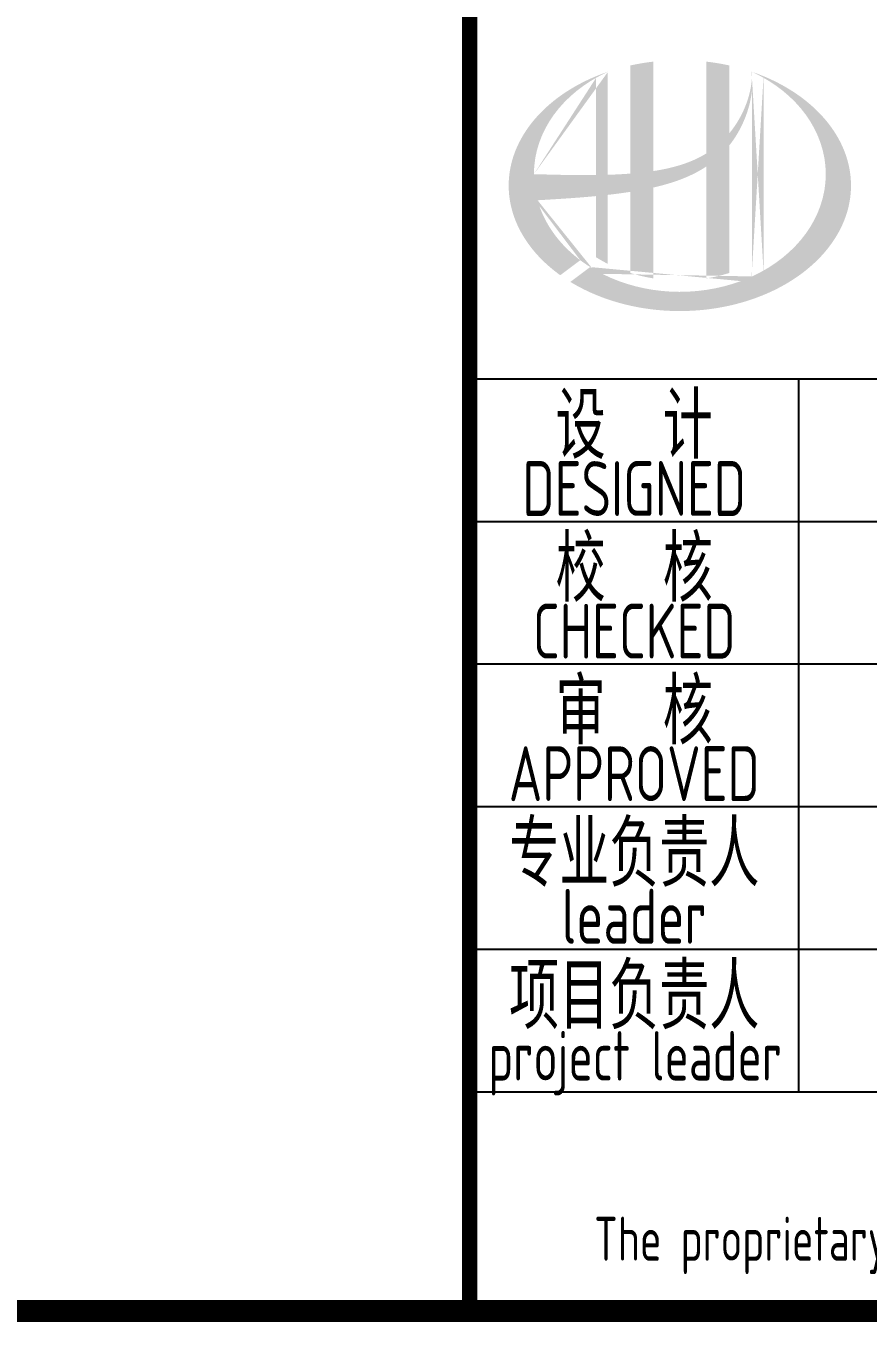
# Model space of a CAD drawing. Extents: x 6250600 to 6678662, y -692028 to -290561.
# Drawn here: x 6370097 to 6373935, y -419674 to -413765 of the extents above; entities that cross this region are included whole.
import ezdxf
from ezdxf.enums import TextEntityAlignment as Align

# ---------------------------------------------------------------- set-up
doc = ezdxf.new("R2010")
doc.units = 0
doc.header["$LTSCALE"] = 1000
doc.header["$MEASUREMENT"] = 0
doc.layers.get('0').update_dxf_attribs({"linetype": 'CONTINUOUS'})
doc.layers.add('PUB_TITLE', color=4, linetype='CONTINUOUS')
doc.styles.add('AHD', font='sceie.shx', dxfattribs={"width": 0.7, "bigfont": 'sceic.shx'})

msp = doc.modelspace()

# ---------------------------------------------------------------- hatches: boundary and pattern name
h = msp.add_hatch(color=256)
edge = h.paths.add_edge_path()
edge.add_spline(control_points=[(6372956.1, -414501.9), (6372962.2, -414500.5), (6372968.3, -414499.1), (6373017.4, -414487.2), (6373060, -414474.2), (6373134.9, -414443.1), (6373167.9, -414426.1), (6373198.7, -414405.5)], knot_values=[61.629012, 61.629012, 61.629012, 61.629012, 63.330431, 63.330431, 75.353634, 75.353634, 85.398649, 85.398649, 85.398649, 85.398649], degree=3, periodic=0)
edge.add_line((6373198.7, -414405.5), (6373198.7, -414915.8))
edge.add_spline(control_points=[(6373198.7, -414915.8), (6373215.9, -414913), (6373232.9, -414909.7), (6373267.7, -414901.6), (6373285.4, -414896.8), (6373302.7, -414891.3)], knot_values=[4.908456, 4.908456, 4.908456, 4.908456, 4.992821, 4.992821, 5.083034, 5.083034, 5.083034, 5.083034], degree=3, periodic=0)
edge.add_line((6373302.7, -414891.3), (6373302.7, -414309.9))
edge.add_spline(control_points=[(6373302.7, -414309.9), (6373311.4, -414299), (6373319.6, -414287.6), (6373345.7, -414248), (6373361.3, -414218), (6373390.6, -414145.2), (6373401.8, -414101.4), (6373406.5, -414056.1), (6373406.6, -414054.8), (6373406.7, -414053.5)], knot_values=[97.991744, 97.991744, 97.991744, 97.991744, 101.64219, 101.64219, 110.337975, 110.337975, 121.934322, 121.934322, 122.270691, 122.270691, 122.270691, 122.270691], degree=3, periodic=0)
edge.add_line((6373406.7, -414053.5), (6373406.7, -413983.1))
edge.add_spline(control_points=[(6373406.7, -413983.1), (6373406.7, -413990.8), (6373406.3, -413998.5), (6373405.7, -414006.1)], knot_values=[126.194075, 126.194075, 126.194075, 126.194075, 128.396762, 128.396762, 128.396762, 128.396762], degree=3, periodic=0)
edge.add_spline(control_points=[(6373405.7, -414006.1), (6373405.3, -414012.3), (6373404.6, -414018.6), (6373403.9, -414024.8)], knot_values=[124.417049, 124.417049, 124.417049, 124.417049, 126.194075, 126.194075, 126.194075, 126.194075], degree=3, periodic=0)
edge.add_spline(control_points=[(6373403.9, -414024.8), (6373402.7, -414033.9), (6373401.3, -414043), (6373399.5, -414052.1)], knot_values=[121.80529, 121.80529, 121.80529, 121.80529, 124.417049, 124.417049, 124.417049, 124.417049], degree=3, periodic=0)
edge.add_spline(control_points=[(6373399.5, -414052.1), (6373397.1, -414064.3), (6373394.1, -414076.4), (6373390.7, -414088.4)], knot_values=[118.31574, 118.31574, 118.31574, 118.31574, 121.80529, 121.80529, 121.80529, 121.80529], degree=3, periodic=0)
edge.add_spline(control_points=[(6373390.7, -414088.4), (6373387.2, -414100.5), (6373383.1, -414112.5), (6373378.6, -414124.4)], knot_values=[114.795988, 114.795988, 114.795988, 114.795988, 118.31574, 118.31574, 118.31574, 118.31574], degree=3, periodic=0)
edge.add_spline(control_points=[(6373378.6, -414124.4), (6373374.1, -414136.1), (6373369.1, -414147.6), (6373363.7, -414159)], knot_values=[111.329641, 111.329641, 111.329641, 111.329641, 114.795988, 114.795988, 114.795988, 114.795988], degree=3, periodic=0)
edge.add_spline(control_points=[(6373363.7, -414159), (6373358.1, -414170.5), (6373352.1, -414181.9), (6373345.7, -414192.9)], knot_values=[107.79529, 107.79529, 107.79529, 107.79529, 111.329641, 111.329641, 111.329641, 111.329641], degree=3, periodic=0)
edge.add_spline(control_points=[(6373345.7, -414192.9), (6373339.4, -414203.8), (6373332.6, -414214.3), (6373325.5, -414224.6)], knot_values=[104.343579, 104.343579, 104.343579, 104.343579, 107.79529, 107.79529, 107.79529, 107.79529], degree=3, periodic=0)
edge.add_spline(control_points=[(6373325.5, -414224.6), (6373318.3, -414235), (6373310.7, -414245), (6373302.7, -414254.7)], knot_values=[100.8507, 100.8507, 100.8507, 100.8507, 104.343579, 104.343579, 104.343579, 104.343579], degree=3, periodic=0)
edge.add_line((6373302.7, -414254.7), (6373302.7, -413945.4))
edge.add_spline(control_points=[(6373302.7, -413945.4), (6373268.7, -413937.9), (6373233.9, -413932), (6373198.7, -413927.9)], knot_values=[4.423999, 4.423999, 4.423999, 4.423999, 4.558741, 4.558741, 4.558741, 4.558741], degree=3, periodic=0)
edge.add_line((6373198.7, -413927.9), (6373198.7, -414346.1))
edge.add_spline(control_points=[(6373198.7, -414346.1), (6373126.8, -414390.6), (6373042.6, -414413.8), (6372956.1, -414426.8)], knot_values=[63.246215, 63.246215, 63.246215, 63.246215, 87.689124, 87.689124, 87.689124, 87.689124], degree=3, periodic=0)
edge.add_line((6372956.1, -414426.8), (6372956.1, -413927.9))
edge.add_spline(control_points=[(6372956.1, -413927.9), (6372920.9, -413932), (6372886.1, -413937.9), (6372852.1, -413945.4)], knot_values=[4.866038, 4.866038, 4.866038, 4.866038, 5.000777, 5.000777, 5.000777, 5.000777], degree=3, periodic=0)
edge.add_line((6372852.1, -413945.4), (6372852.1, -414438.3))
edge.add_spline(control_points=[(6372852.1, -414438.3), (6372850.4, -414438.4), (6372815.5, -414441), (6372780.8, -414442.8), (6372748.1, -414443.8)], knot_values=[43.657356, 43.657356, 43.657356, 43.657356, 44.134253, 53.497092, 53.497092, 53.497092, 53.497092], degree=3, periodic=0)
edge.add_line((6372748.1, -414443.8), (6372748.1, -413974.7))
edge.add_spline(control_points=[(6372748.1, -413974.7), (6372731, -413980.5), (6372714.3, -413986.8), (6372697.9, -413993.6)], knot_values=[5.14157, 5.14157, 5.14157, 5.14157, 5.212921, 5.212921, 5.212921, 5.212921], degree=3, periodic=0)
edge.add_spline(control_points=[(6372697.9, -413993.6), (6372691, -413996.4), (6372684.1, -413999.3), (6372651.9, -414013.5), (6372627.4, -414025.7), (6372603.9, -414038.9)], knot_values=[5.212921, 5.212921, 5.212921, 5.212921, 5.24296, 5.24296, 5.355623, 5.355623, 5.355623, 5.355623], degree=3, periodic=0)
edge.add_spline(control_points=[(6372603.9, -414038.9), (6372589, -414047.3), (6372574.6, -414056.1), (6372560.6, -414065.2)], knot_values=[5.355623, 5.355623, 5.355623, 5.355623, 5.426974, 5.426974, 5.426974, 5.426974], degree=3, periodic=0)
edge.add_spline(control_points=[(6372560.6, -414065.2), (6372553.1, -414070), (6372545.9, -414074.9), (6372532.4, -414084.4), (6372526.1, -414088.9), (6372520, -414093.5)], knot_values=[5.426974, 5.426974, 5.426974, 5.426974, 5.464765, 5.464765, 5.498325, 5.498325, 5.498325, 5.498325], degree=3, periodic=0)
edge.add_spline(control_points=[(6372520, -414093.5), (6372493.9, -414113.1), (6372469.9, -414134), (6372448, -414155.9)], knot_values=[5.498325, 5.498325, 5.498325, 5.498325, 5.641027, 5.641027, 5.641027, 5.641027], degree=3, periodic=0)
edge.add_spline(control_points=[(6372448, -414155.9), (6372441, -414162.9), (6372434.2, -414170), (6372413.8, -414192.6), (6372400.9, -414208.4), (6372389.1, -414224.6)], knot_values=[5.641027, 5.641027, 5.641027, 5.641027, 5.686569, 5.686569, 5.783729, 5.783729, 5.783729, 5.783729], degree=3, periodic=0)
edge.add_spline(control_points=[(6372389.1, -414224.6), (6372374, -414245.4), (6372360.7, -414266.8), (6372347.6, -414291.8), (6372345.9, -414295), (6372344.4, -414298.1)], knot_values=[5.783729, 5.783729, 5.783729, 5.783729, 5.908374, 5.908374, 5.92643, 5.92643, 5.92643, 5.92643], degree=3, periodic=0)
edge.add_spline(control_points=[(6372344.4, -414298.1), (6372331.9, -414323.2), (6372321.9, -414348.9), (6372314.3, -414374.8)], knot_values=[5.92643, 5.92643, 5.92643, 5.92643, 6.069132, 6.069132, 6.069132, 6.069132], degree=3, periodic=0)
edge.add_spline(control_points=[(6372314.3, -414374.8), (6372311.1, -414385.9), (6372308.4, -414397.1), (6372303, -414423.3), (6372300.7, -414438.3), (6372299.3, -414453.4)], knot_values=[6.069132, 6.069132, 6.069132, 6.069132, 6.130179, 6.130179, 6.211834, 6.211834, 6.211834, 6.211834], degree=3, periodic=0)
edge.add_spline(control_points=[(6372299.3, -414453.4), (6372298, -414466.5), (6372297.4, -414479.7), (6372297.4, -414492.9)], knot_values=[6.211834, 6.211834, 6.211834, 6.211834, 6.283185, 6.283185, 6.283185, 6.283185], degree=3, periodic=0)
edge.add_spline(control_points=[(6372297.4, -414492.9), (6372297.4, -414502.2), (6372297.7, -414511.6), (6372298.4, -414520.9)], knot_values=[6.283185, 6.283185, 6.283185, 6.283185, 6.333655, 6.333655, 6.333655, 6.333655], degree=3, periodic=0)
edge.add_spline(control_points=[(6372298.4, -414520.9), (6372299.6, -414539.5), (6372302.1, -414558.2), (6372305.9, -414576.7)], knot_values=[6.333655, 6.333655, 6.333655, 6.333655, 6.434594, 6.434594, 6.434594, 6.434594], degree=3, periodic=0)
edge.add_spline(control_points=[(6372305.9, -414576.7), (6372306.1, -414577.9), (6372306.4, -414579.1), (6372310.3, -414597.6), (6372315.1, -414614.8), (6372320.9, -414631.8)], knot_values=[6.434594, 6.434594, 6.434594, 6.434594, 6.441278, 6.441278, 6.535532, 6.535532, 6.535532, 6.535532], degree=3, periodic=0)
edge.add_spline(control_points=[(6372320.9, -414631.8), (6372327.2, -414650), (6372334.7, -414668.1), (6372343.5, -414685.9)], knot_values=[6.535532, 6.535532, 6.535532, 6.535532, 6.636471, 6.636471, 6.636471, 6.636471], degree=3, periodic=0)
edge.add_spline(control_points=[(6372343.5, -414685.9), (6372345.7, -414690.3), (6372347.9, -414694.8), (6372357.3, -414712.5), (6372365, -414725.5), (6372373.4, -414738.3)], knot_values=[6.636471, 6.636471, 6.636471, 6.636471, 6.661894, 6.661894, 6.73741, 6.73741, 6.73741, 6.73741], degree=3, periodic=0)
edge.add_spline(control_points=[(6372373.4, -414738.3), (6372384.5, -414755.5), (6372396.9, -414772.3), (6372410.4, -414788.7)], knot_values=[6.73741, 6.73741, 6.73741, 6.73741, 6.838349, 6.838349, 6.838349, 6.838349], degree=3, periodic=0)
edge.add_spline(control_points=[(6372410.4, -414788.7), (6372416.4, -414795.8), (6372422.5, -414802.9), (6372437, -414818.9), (6372445.6, -414827.7), (6372454.4, -414836.3)], knot_values=[6.838349, 6.838349, 6.838349, 6.838349, 6.88251, 6.88251, 6.939288, 6.939288, 6.939288, 6.939288], degree=3, periodic=0)
edge.add_spline(control_points=[(6372454.4, -414836.3), (6372470.2, -414851.7), (6372487.1, -414866.5), (6372505, -414880.7)], knot_values=[6.939288, 6.939288, 6.939288, 6.939288, 7.040227, 7.040227, 7.040227, 7.040227], degree=3, periodic=0)
edge.add_spline(control_points=[(6372505, -414880.7), (6372513.9, -414887.8), (6372523.1, -414894.8), (6372532.6, -414901.6)], knot_values=[7.040227, 7.040227, 7.040227, 7.040227, 7.090696, 7.090696, 7.090696, 7.090696], degree=3, periodic=0)
edge.add_line((6372532.6, -414901.6), (6372623.7, -414833.2))
edge.add_ellipse((6373077.4, -414440.9), major_axis=(665, 0), ratio=0.806676, start_angle=192.81901, end_angle=226.98533, ccw=False)
edge.add_spline(control_points=[(6372428.9, -414559.9), (6372453, -414558.5), (6372477.1, -414557), (6372565.7, -414551.5), (6372630.6, -414547.2), (6372696.1, -414540.8)], knot_values=[11.398263, 11.398263, 11.398263, 11.398263, 18.40729, 18.40729, 37.18094, 37.18094, 37.18094, 37.18094], degree=3, periodic=0)
edge.add_line((6372696.1, -414540.8), (6372696.1, -414819.9))
edge.add_spline(control_points=[(6372696.1, -414819.9), (6372699.6, -414822.1), (6372703.2, -414824.4), (6372720.2, -414834.5), (6372733.9, -414842.1), (6372748.1, -414849.3)], knot_values=[4.049945, 4.049945, 4.049945, 4.049945, 4.072021, 4.072021, 4.153257, 4.153257, 4.153257, 4.153257], degree=3, periodic=0)
edge.add_line((6372748.1, -414849.3), (6372748.1, -414535.4))
edge.add_spline(control_points=[(6372748.1, -414535.4), (6372780.3, -414531.7), (6372812.6, -414527.5), (6372847.5, -414522.1), (6372849.8, -414521.8), (6372852.1, -414521.4)], knot_values=[42.135009, 42.135009, 42.135009, 42.135009, 51.307228, 51.307228, 51.948574, 51.948574, 51.948574, 51.948574], degree=3, periodic=0)
edge.add_line((6372852.1, -414521.4), (6372852.1, -414891.3))
edge.add_spline(control_points=[(6372852.1, -414891.3), (6372885.7, -414901.9), (6372920.6, -414910.1), (6372956.1, -414915.8)], knot_values=[4.34174, 4.34174, 4.34174, 4.34174, 4.516316, 4.516316, 4.516316, 4.516316], degree=3, periodic=0)
edge.add_line((6372956.1, -414915.8), (6372956.1, -414501.9))
edge = h.paths.add_edge_path(flags=16)
edge.add_ellipse((6373077.4, -414440.9), major_axis=(665, 0), ratio=0.806676, start_angle=124.98746, end_angle=179.99898, ccw=False)
edge.add_line((6372696.1, -414001.4), (6372696.1, -414445))
edge.add_spline(control_points=[(6372696.1, -414445), (6372600.7, -414446.3), (6372506.8, -414443.3), (6372412.4, -414440.9)], knot_values=[11.27373, 11.27373, 11.27373, 11.27373, 38.687513, 38.687513, 38.687513, 38.687513], degree=3, periodic=0)
edge = h.paths.add_edge_path()
edge.add_spline(control_points=[(6372578.6, -414932), (6372609.6, -414951), (6372642.8, -414968.3), (6372727.4, -415005.5), (6372780.7, -415023.4), (6372891.4, -415050), (6372948.9, -415058.7), (6373065, -415066.4), (6373123.7, -415065.5), (6373239.2, -415054), (6373296.1, -415043.5), (6373405.1, -415013.5), (6373457.3, -414993.9), (6373554.2, -414947.1), (6373598.9, -414919.7), (6373678.9, -414858.8), (6373714.1, -414825.2), (6373773.4, -414753.7), (6373797.5, -414715.8), (6373833.9, -414637.7), (6373846.2, -414597.5), (6373858.8, -414516.3), (6373859, -414475.3), (6373847.6, -414393.8), (6373835.8, -414353.3), (6373800.2, -414274.6), (6373776.4, -414236.4), (6373717.5, -414164.2), (6373682.5, -414130.3), (6373602.7, -414068.6), (6373557.9, -414040.9), (6373476.8, -414001.1), (6373442.4, -413986.9), (6373406.7, -413974.7)], knot_values=[0.886421, 0.886421, 0.886421, 0.886421, 1.040557, 1.040557, 1.261172, 1.261172, 1.481788, 1.481788, 1.702404, 1.702404, 1.92302, 1.92302, 2.143636, 2.143636, 2.364252, 2.364252, 2.584868, 2.584868, 2.805484, 2.805484, 3.026099, 3.026099, 3.246715, 3.246715, 3.46852, 3.46852, 3.690325, 3.690325, 3.91213, 3.91213, 4.133935, 4.133935, 4.283209, 4.283209, 4.283209, 4.283209], degree=3, periodic=0)
edge.add_line((6373406.7, -413974.7), (6373406.7, -413974.8))
edge.add_spline(control_points=[(6373406.7, -413974.8), (6373406.8, -413977.6), (6373406.8, -413980.4), (6373406.7, -413983.1)], knot_values=[128.396762, 128.396762, 128.396762, 128.396762, 129.192193, 129.192193, 129.192193, 129.192193], degree=3, periodic=0)
edge.add_line((6373406.7, -413983.1), (6373406.7, -414907))
edge.add_ellipse((6373077.4, -414440.9), major_axis=(665, 0), ratio=0.806676, start_angle=232.10542, end_angle=299.68334, ccw=False)
edge.add_line((6372668.9, -414864.3), (6372578.6, -414932))
edge = h.paths.add_edge_path(flags=16)
edge.add_ellipse((6373077.4, -414440.9), major_axis=(665, 0), ratio=0.806676, start_angle=304.98746, end_angle=415.01211, ccw=False)
edge.add_line((6373458.7, -414880.4), (6373458.7, -414001.4))
h = msp.add_hatch(color=256)
edge = h.paths.add_edge_path()
edge.add_spline(control_points=[(6372956.1, -414501.9), (6372962.2, -414500.5), (6372968.3, -414499.1), (6373017.4, -414487.2), (6373060, -414474.2), (6373134.9, -414443.1), (6373167.9, -414426.1), (6373198.7, -414405.5)], knot_values=[61.629012, 61.629012, 61.629012, 61.629012, 63.330431, 63.330431, 75.353634, 75.353634, 85.398649, 85.398649, 85.398649, 85.398649], degree=3, periodic=0)
edge.add_line((6373198.7, -414405.5), (6373198.7, -414915.8))
edge.add_spline(control_points=[(6373198.7, -414915.8), (6373215.9, -414913), (6373232.9, -414909.7), (6373267.7, -414901.6), (6373285.4, -414896.8), (6373302.7, -414891.3)], knot_values=[4.908456, 4.908456, 4.908456, 4.908456, 4.992821, 4.992821, 5.083034, 5.083034, 5.083034, 5.083034], degree=3, periodic=0)
edge.add_line((6373302.7, -414891.3), (6373302.7, -414309.9))
edge.add_spline(control_points=[(6373302.7, -414309.9), (6373311.4, -414299), (6373319.6, -414287.6), (6373345.7, -414248), (6373361.3, -414218), (6373390.6, -414145.2), (6373401.8, -414101.4), (6373406.5, -414056.1), (6373406.6, -414054.8), (6373406.7, -414053.5)], knot_values=[97.991744, 97.991744, 97.991744, 97.991744, 101.64219, 101.64219, 110.337975, 110.337975, 121.934322, 121.934322, 122.270691, 122.270691, 122.270691, 122.270691], degree=3, periodic=0)
edge.add_line((6373406.7, -414053.5), (6373406.7, -413983.1))
edge.add_spline(control_points=[(6373406.7, -413983.1), (6373406.7, -413990.8), (6373406.3, -413998.5), (6373405.7, -414006.1)], knot_values=[126.194075, 126.194075, 126.194075, 126.194075, 128.396762, 128.396762, 128.396762, 128.396762], degree=3, periodic=0)
edge.add_spline(control_points=[(6373405.7, -414006.1), (6373405.3, -414012.3), (6373404.6, -414018.6), (6373403.9, -414024.8)], knot_values=[124.417049, 124.417049, 124.417049, 124.417049, 126.194075, 126.194075, 126.194075, 126.194075], degree=3, periodic=0)
edge.add_spline(control_points=[(6373403.9, -414024.8), (6373402.7, -414033.9), (6373401.3, -414043), (6373399.5, -414052.1)], knot_values=[121.80529, 121.80529, 121.80529, 121.80529, 124.417049, 124.417049, 124.417049, 124.417049], degree=3, periodic=0)
edge.add_spline(control_points=[(6373399.5, -414052.1), (6373397.1, -414064.3), (6373394.1, -414076.4), (6373390.7, -414088.4)], knot_values=[118.31574, 118.31574, 118.31574, 118.31574, 121.80529, 121.80529, 121.80529, 121.80529], degree=3, periodic=0)
edge.add_spline(control_points=[(6373390.7, -414088.4), (6373387.2, -414100.5), (6373383.1, -414112.5), (6373378.6, -414124.4)], knot_values=[114.795988, 114.795988, 114.795988, 114.795988, 118.31574, 118.31574, 118.31574, 118.31574], degree=3, periodic=0)
edge.add_spline(control_points=[(6373378.6, -414124.4), (6373374.1, -414136.1), (6373369.1, -414147.6), (6373363.7, -414159)], knot_values=[111.329641, 111.329641, 111.329641, 111.329641, 114.795988, 114.795988, 114.795988, 114.795988], degree=3, periodic=0)
edge.add_spline(control_points=[(6373363.7, -414159), (6373358.1, -414170.5), (6373352.1, -414181.9), (6373345.7, -414192.9)], knot_values=[107.79529, 107.79529, 107.79529, 107.79529, 111.329641, 111.329641, 111.329641, 111.329641], degree=3, periodic=0)
edge.add_spline(control_points=[(6373345.7, -414192.9), (6373339.4, -414203.8), (6373332.6, -414214.3), (6373325.5, -414224.6)], knot_values=[104.343579, 104.343579, 104.343579, 104.343579, 107.79529, 107.79529, 107.79529, 107.79529], degree=3, periodic=0)
edge.add_spline(control_points=[(6373325.5, -414224.6), (6373318.3, -414235), (6373310.7, -414245), (6373302.7, -414254.7)], knot_values=[100.8507, 100.8507, 100.8507, 100.8507, 104.343579, 104.343579, 104.343579, 104.343579], degree=3, periodic=0)
edge.add_line((6373302.7, -414254.7), (6373302.7, -413945.4))
edge.add_spline(control_points=[(6373302.7, -413945.4), (6373268.7, -413937.9), (6373233.9, -413932), (6373198.7, -413927.9)], knot_values=[4.423999, 4.423999, 4.423999, 4.423999, 4.558741, 4.558741, 4.558741, 4.558741], degree=3, periodic=0)
edge.add_line((6373198.7, -413927.9), (6373198.7, -414346.1))
edge.add_spline(control_points=[(6373198.7, -414346.1), (6373126.8, -414390.6), (6373042.6, -414413.8), (6372956.1, -414426.8)], knot_values=[63.246215, 63.246215, 63.246215, 63.246215, 87.689124, 87.689124, 87.689124, 87.689124], degree=3, periodic=0)
edge.add_line((6372956.1, -414426.8), (6372956.1, -413927.9))
edge.add_spline(control_points=[(6372956.1, -413927.9), (6372920.9, -413932), (6372886.1, -413937.9), (6372852.1, -413945.4)], knot_values=[4.866038, 4.866038, 4.866038, 4.866038, 5.000777, 5.000777, 5.000777, 5.000777], degree=3, periodic=0)
edge.add_line((6372852.1, -413945.4), (6372852.1, -414438.3))
edge.add_spline(control_points=[(6372852.1, -414438.3), (6372850.4, -414438.4), (6372815.5, -414441), (6372780.8, -414442.8), (6372748.1, -414443.8)], knot_values=[43.657356, 43.657356, 43.657356, 43.657356, 44.134253, 53.497092, 53.497092, 53.497092, 53.497092], degree=3, periodic=0)
edge.add_line((6372748.1, -414443.8), (6372748.1, -413974.7))
edge.add_spline(control_points=[(6372748.1, -413974.7), (6372731, -413980.5), (6372714.3, -413986.8), (6372697.9, -413993.6)], knot_values=[5.14157, 5.14157, 5.14157, 5.14157, 5.212921, 5.212921, 5.212921, 5.212921], degree=3, periodic=0)
edge.add_spline(control_points=[(6372697.9, -413993.6), (6372691, -413996.4), (6372684.1, -413999.3), (6372651.9, -414013.5), (6372627.4, -414025.7), (6372603.9, -414038.9)], knot_values=[5.212921, 5.212921, 5.212921, 5.212921, 5.24296, 5.24296, 5.355623, 5.355623, 5.355623, 5.355623], degree=3, periodic=0)
edge.add_spline(control_points=[(6372603.9, -414038.9), (6372589, -414047.3), (6372574.6, -414056.1), (6372560.6, -414065.2)], knot_values=[5.355623, 5.355623, 5.355623, 5.355623, 5.426974, 5.426974, 5.426974, 5.426974], degree=3, periodic=0)
edge.add_spline(control_points=[(6372560.6, -414065.2), (6372553.1, -414070), (6372545.9, -414074.9), (6372532.4, -414084.4), (6372526.1, -414088.9), (6372520, -414093.5)], knot_values=[5.426974, 5.426974, 5.426974, 5.426974, 5.464765, 5.464765, 5.498325, 5.498325, 5.498325, 5.498325], degree=3, periodic=0)
edge.add_spline(control_points=[(6372520, -414093.5), (6372493.9, -414113.1), (6372469.9, -414134), (6372448, -414155.9)], knot_values=[5.498325, 5.498325, 5.498325, 5.498325, 5.641027, 5.641027, 5.641027, 5.641027], degree=3, periodic=0)
edge.add_spline(control_points=[(6372448, -414155.9), (6372441, -414162.9), (6372434.2, -414170), (6372413.8, -414192.6), (6372400.9, -414208.4), (6372389.1, -414224.6)], knot_values=[5.641027, 5.641027, 5.641027, 5.641027, 5.686569, 5.686569, 5.783729, 5.783729, 5.783729, 5.783729], degree=3, periodic=0)
edge.add_spline(control_points=[(6372389.1, -414224.6), (6372374, -414245.4), (6372360.7, -414266.8), (6372347.6, -414291.8), (6372345.9, -414295), (6372344.4, -414298.1)], knot_values=[5.783729, 5.783729, 5.783729, 5.783729, 5.908374, 5.908374, 5.92643, 5.92643, 5.92643, 5.92643], degree=3, periodic=0)
edge.add_spline(control_points=[(6372344.4, -414298.1), (6372331.9, -414323.2), (6372321.9, -414348.9), (6372314.3, -414374.8)], knot_values=[5.92643, 5.92643, 5.92643, 5.92643, 6.069132, 6.069132, 6.069132, 6.069132], degree=3, periodic=0)
edge.add_spline(control_points=[(6372314.3, -414374.8), (6372311.1, -414385.9), (6372308.4, -414397.1), (6372303, -414423.3), (6372300.7, -414438.3), (6372299.3, -414453.4)], knot_values=[6.069132, 6.069132, 6.069132, 6.069132, 6.130179, 6.130179, 6.211834, 6.211834, 6.211834, 6.211834], degree=3, periodic=0)
edge.add_spline(control_points=[(6372299.3, -414453.4), (6372298, -414466.5), (6372297.4, -414479.7), (6372297.4, -414492.9)], knot_values=[6.211834, 6.211834, 6.211834, 6.211834, 6.283185, 6.283185, 6.283185, 6.283185], degree=3, periodic=0)
edge.add_spline(control_points=[(6372297.4, -414492.9), (6372297.4, -414502.2), (6372297.7, -414511.6), (6372298.4, -414520.9)], knot_values=[6.283185, 6.283185, 6.283185, 6.283185, 6.333655, 6.333655, 6.333655, 6.333655], degree=3, periodic=0)
edge.add_spline(control_points=[(6372298.4, -414520.9), (6372299.6, -414539.5), (6372302.1, -414558.2), (6372305.9, -414576.7)], knot_values=[6.333655, 6.333655, 6.333655, 6.333655, 6.434594, 6.434594, 6.434594, 6.434594], degree=3, periodic=0)
edge.add_spline(control_points=[(6372305.9, -414576.7), (6372306.1, -414577.9), (6372306.4, -414579.1), (6372310.3, -414597.6), (6372315.1, -414614.8), (6372320.9, -414631.8)], knot_values=[6.434594, 6.434594, 6.434594, 6.434594, 6.441278, 6.441278, 6.535532, 6.535532, 6.535532, 6.535532], degree=3, periodic=0)
edge.add_spline(control_points=[(6372320.9, -414631.8), (6372327.2, -414650), (6372334.7, -414668.1), (6372343.5, -414685.9)], knot_values=[6.535532, 6.535532, 6.535532, 6.535532, 6.636471, 6.636471, 6.636471, 6.636471], degree=3, periodic=0)
edge.add_spline(control_points=[(6372343.5, -414685.9), (6372345.7, -414690.3), (6372347.9, -414694.8), (6372357.3, -414712.5), (6372365, -414725.5), (6372373.4, -414738.3)], knot_values=[6.636471, 6.636471, 6.636471, 6.636471, 6.661894, 6.661894, 6.73741, 6.73741, 6.73741, 6.73741], degree=3, periodic=0)
edge.add_spline(control_points=[(6372373.4, -414738.3), (6372384.5, -414755.5), (6372396.9, -414772.3), (6372410.4, -414788.7)], knot_values=[6.73741, 6.73741, 6.73741, 6.73741, 6.838349, 6.838349, 6.838349, 6.838349], degree=3, periodic=0)
edge.add_spline(control_points=[(6372410.4, -414788.7), (6372416.4, -414795.8), (6372422.5, -414802.9), (6372437, -414818.9), (6372445.6, -414827.7), (6372454.4, -414836.3)], knot_values=[6.838349, 6.838349, 6.838349, 6.838349, 6.88251, 6.88251, 6.939288, 6.939288, 6.939288, 6.939288], degree=3, periodic=0)
edge.add_spline(control_points=[(6372454.4, -414836.3), (6372470.2, -414851.7), (6372487.1, -414866.5), (6372505, -414880.7)], knot_values=[6.939288, 6.939288, 6.939288, 6.939288, 7.040227, 7.040227, 7.040227, 7.040227], degree=3, periodic=0)
edge.add_spline(control_points=[(6372505, -414880.7), (6372513.9, -414887.8), (6372523.1, -414894.8), (6372532.6, -414901.6)], knot_values=[7.040227, 7.040227, 7.040227, 7.040227, 7.090696, 7.090696, 7.090696, 7.090696], degree=3, periodic=0)
edge.add_line((6372532.6, -414901.6), (6372623.7, -414833.2))
edge.add_ellipse((6373077.4, -414440.9), major_axis=(665, 0), ratio=0.806676, start_angle=192.81901, end_angle=226.98533, ccw=False)
edge.add_spline(control_points=[(6372428.9, -414559.9), (6372453, -414558.5), (6372477.1, -414557), (6372565.7, -414551.5), (6372630.6, -414547.2), (6372696.1, -414540.8)], knot_values=[11.398263, 11.398263, 11.398263, 11.398263, 18.40729, 18.40729, 37.18094, 37.18094, 37.18094, 37.18094], degree=3, periodic=0)
edge.add_line((6372696.1, -414540.8), (6372696.1, -414819.9))
edge.add_spline(control_points=[(6372696.1, -414819.9), (6372699.6, -414822.1), (6372703.2, -414824.4), (6372720.2, -414834.5), (6372733.9, -414842.1), (6372748.1, -414849.3)], knot_values=[4.049945, 4.049945, 4.049945, 4.049945, 4.072021, 4.072021, 4.153257, 4.153257, 4.153257, 4.153257], degree=3, periodic=0)
edge.add_line((6372748.1, -414849.3), (6372748.1, -414535.4))
edge.add_spline(control_points=[(6372748.1, -414535.4), (6372780.3, -414531.7), (6372812.6, -414527.5), (6372847.5, -414522.1), (6372849.8, -414521.8), (6372852.1, -414521.4)], knot_values=[42.135009, 42.135009, 42.135009, 42.135009, 51.307228, 51.307228, 51.948574, 51.948574, 51.948574, 51.948574], degree=3, periodic=0)
edge.add_line((6372852.1, -414521.4), (6372852.1, -414891.3))
edge.add_spline(control_points=[(6372852.1, -414891.3), (6372885.7, -414901.9), (6372920.6, -414910.1), (6372956.1, -414915.8)], knot_values=[4.34174, 4.34174, 4.34174, 4.34174, 4.516316, 4.516316, 4.516316, 4.516316], degree=3, periodic=0)
edge.add_line((6372956.1, -414915.8), (6372956.1, -414501.9))
edge = h.paths.add_edge_path(flags=16)
edge.add_ellipse((6373077.4, -414440.9), major_axis=(665, 0), ratio=0.806676, start_angle=124.98746, end_angle=179.99898, ccw=False)
edge.add_line((6372696.1, -414001.4), (6372696.1, -414445))
edge.add_spline(control_points=[(6372696.1, -414445), (6372600.7, -414446.3), (6372506.8, -414443.3), (6372412.4, -414440.9)], knot_values=[11.27373, 11.27373, 11.27373, 11.27373, 38.687513, 38.687513, 38.687513, 38.687513], degree=3, periodic=0)
edge = h.paths.add_edge_path()
edge.add_spline(control_points=[(6372578.6, -414932), (6372609.6, -414951), (6372642.8, -414968.3), (6372727.4, -415005.5), (6372780.7, -415023.4), (6372891.4, -415050), (6372948.9, -415058.7), (6373065, -415066.4), (6373123.7, -415065.5), (6373239.2, -415054), (6373296.1, -415043.5), (6373405.1, -415013.5), (6373457.3, -414993.9), (6373554.2, -414947.1), (6373598.9, -414919.7), (6373678.9, -414858.8), (6373714.1, -414825.2), (6373773.4, -414753.7), (6373797.5, -414715.8), (6373833.9, -414637.7), (6373846.2, -414597.5), (6373858.8, -414516.3), (6373859, -414475.3), (6373847.6, -414393.8), (6373835.8, -414353.3), (6373800.2, -414274.6), (6373776.4, -414236.4), (6373717.5, -414164.2), (6373682.5, -414130.3), (6373602.7, -414068.6), (6373557.9, -414040.9), (6373476.8, -414001.1), (6373442.4, -413986.9), (6373406.7, -413974.7)], knot_values=[0.886421, 0.886421, 0.886421, 0.886421, 1.040557, 1.040557, 1.261172, 1.261172, 1.481788, 1.481788, 1.702404, 1.702404, 1.92302, 1.92302, 2.143636, 2.143636, 2.364252, 2.364252, 2.584868, 2.584868, 2.805484, 2.805484, 3.026099, 3.026099, 3.246715, 3.246715, 3.46852, 3.46852, 3.690325, 3.690325, 3.91213, 3.91213, 4.133935, 4.133935, 4.283209, 4.283209, 4.283209, 4.283209], degree=3, periodic=0)
edge.add_line((6373406.7, -413974.7), (6373406.7, -413974.8))
edge.add_spline(control_points=[(6373406.7, -413974.8), (6373406.8, -413977.6), (6373406.8, -413980.4), (6373406.7, -413983.1)], knot_values=[128.396762, 128.396762, 128.396762, 128.396762, 129.192193, 129.192193, 129.192193, 129.192193], degree=3, periodic=0)
edge.add_line((6373406.7, -413983.1), (6373406.7, -414907))
edge.add_ellipse((6373077.4, -414440.9), major_axis=(665, 0), ratio=0.806676, start_angle=232.10542, end_angle=299.68334, ccw=False)
edge.add_line((6372668.9, -414864.3), (6372578.6, -414932))
edge = h.paths.add_edge_path(flags=16)
edge.add_ellipse((6373077.4, -414440.9), major_axis=(665, 0), ratio=0.806676, start_angle=304.98746, end_angle=415.01211, ccw=False)
edge.add_line((6373458.7, -414880.4), (6373458.7, -414001.4))

# ---------------------------------------------------------------- linework, layer by layer
for p, q in [((6372119.6, -415373.5), (6390119.6, -415373.5)), ((6373619.6, -418623.5), (6373619.6, -415373.5)), ((6372119.6, -416023.5), (6377619.6, -416023.5)), ((6372119.6, -416673.5), (6377619.6, -416673.5)), ((6372119.6, -417323.5), (6377619.6, -417323.5)), ((6372119.6, -417973.5), (6390119.6, -417973.5)), ((6372119.6, -418623.5), (6390119.6, -418623.5)), ((6372119.6, -419623.5), (6390119.6, -419623.5))]:
    msp.add_line(p, q)
msp.add_lwpolyline([(6390119.6, -413623.5, 70, 70, 0), (6372119.6, -413623.5, 70, 70, 0), (6372119.6, -419623.5, 0, 0, 0)], format="xyseb")
at = {"const_width": 70}
msp.add_lwpolyline([(6372119.6, -413623.5), (6372119.6, -419623.5)], dxfattribs=at)
at = {"layer": 'PUB_TITLE', "color": 4, "const_width": 100}
msp.add_lwpolyline([(6334219.6, -419623.5), (6390119.6, -419623.5), (6390119.6, -379623.5), (6334219.6, -379623.5)], close=True, dxfattribs=at)

# ---------------------------------------------------------------- texts
at = {"style": 'AHD', "width": 0.8}
for s, height, p in [('设  计', 300, (6372869.6, -415573.5)), ('设  计', 300, (6372869.6, -415573.5)), ('DESIGNED', 250, (6372869.6, -415873.5)), ('DESIGNED', 250, (6372869.6, -415873.5)), ('校  核', 300, (6372869.6, -416223.5)), ('校  核', 300, (6372869.6, -416223.5)), ('CHECKED', 250, (6372869.6, -416523.5)), ('CHECKED', 250, (6372869.6, -416523.5)), ('审  核', 300, (6372869.6, -416873.5)), ('审  核', 300, (6372869.6, -416873.5)), ('APPROVED', 250, (6372869.6, -417173.5)), ('APPROVED', 250, (6372869.6, -417173.5)), ('专业负责人', 300, (6372869.6, -417523.5)), ('leader', 250, (6372869.6, -417823.5)), ('项目负责人', 300, (6372869.6, -418173.5)), ('project leader', 225, (6372873.6, -418493.5)), ('The proprietary right of this document belongs to Anhui Huadong Chemical And Medical Engineering  Co.,Ltd.  and any replication or transfer to the 3rd. side is forbidden without its permission. ', 200, (6381119.6, -419323.5)), ('The proprietary right of this document belongs to Anhui Huadong Chemical And Medical Engineering  Co.,Ltd.  and any replication or transfer to the 3rd. side is forbidden without its permission. ', 200, (6381119.6, -419323.5))]:
    msp.add_text(s, height=height, dxfattribs=at).set_placement(p, align=Align.MIDDLE)

doc.saveas('drawing.dxf')
